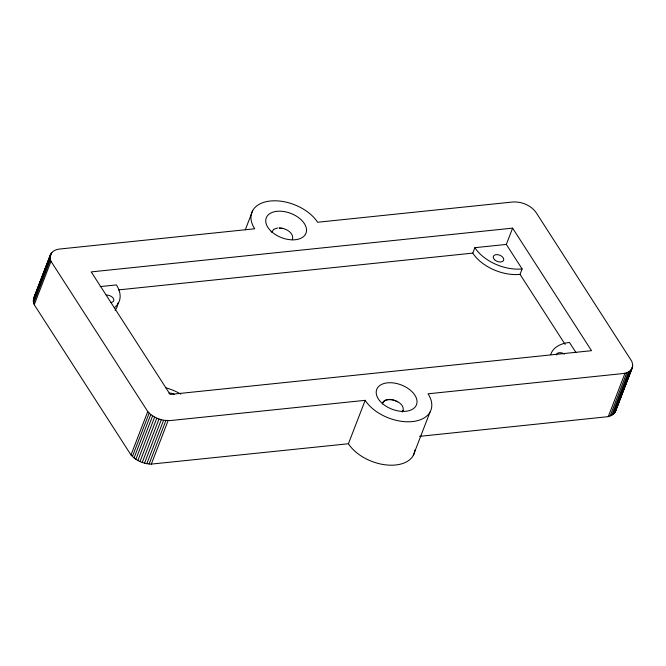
<?xml version="1.0" encoding="UTF-8"?>
<svg xmlns="http://www.w3.org/2000/svg" width="666" height="666" viewBox="0 0 666 666"><rect width="100%" height="100%" fill="white"/><g stroke="black" fill="none" stroke-linecap="round" stroke-linejoin="round"><path stroke-width="1" d="M414.985 449.908A36.713 22.394 21.1 0 1 386.971 465.001A36.713 22.394 21.1 0 1 348.418 443.747L151.332 464.102C143.723 463.961 136.039 460.739 131.002 454.961L34.241 304.712L33.317 301.515L33.583 298.526L50.333 255.111C51.615 251.19 55.911 249.392 59.724 249.026L254.695 228.779A36.713 22.394 21.1 0 1 270.354 201.007A36.713 22.394 21.1 0 1 317.59 222.253L512.554 202.014C521.461 201.373 530.944 205.245 536.163 212.621L631.759 361.28L632.683 364.485L632.417 367.465L615.084 412.229L613.078 414.51L608.258 416.65L419.555 436.355M33.3 299.983L50.333 255.111M615.667 410.88L632.7 366.017M271.836 232.459L273.551 229.412L277.639 227.93M292.391 239.793C294.505 232.667 285.115 227.739 279.062 228.055L282.983 228.43M382.309 404.012L382.825 402.331L385.09 400.591A11.505 7.018 21.1 0 1 392.416 399.925C397.477 400.666 405.136 405.269 402.863 411.338L402.189 411.954L403.13 410.472M50.916 253.771L33.583 298.526M36.522 292.108L39.127 285.356M39.868 283.425L42.474 276.673M43.223 274.742L45.08 269.913M46.57 266.059L48.435 261.23M49.925 257.376L51.782 252.547M33.317 301.515L50.067 258.1L50.05 256.568M33.633 303.097L50.383 259.682L50.067 258.1M34.241 304.712L50.999 261.297L50.383 259.682M131.002 454.961L147.752 411.546L50.999 261.297M132.417 456.493L149.167 413.078L147.752 411.546M134.049 457.942L150.807 414.527L149.167 413.078M135.889 459.282L152.639 415.867L150.807 414.527M137.887 460.497L154.645 417.082L152.639 415.867M140.018 461.563L156.776 418.148L154.645 417.082M142.249 462.454L158.999 419.039L163.586 420.271L170.205 420.579L365.168 400.333A36.713 22.394 21.1 0 0 412.396 421.578A36.713 22.394 21.1 0 0 428.063 393.806L623.026 373.551C626.839 373.185 631.135 371.395 632.417 367.465M144.53 463.17L161.28 419.755M146.836 463.686L163.586 420.271M149.109 464.002L165.867 420.587M151.332 464.102L168.082 420.687M245.296 229.795L252.747 210.498M348.418 443.747L365.168 400.333M118.431 289.91L472.785 253.113L474.883 247.685L506.327 244.422L512.612 228.138L91.225 271.903L170.146 394.439L591.525 350.682L512.612 228.138M413.261 455.502L430.011 412.088M565.134 344.422L520.013 274.359L522.111 268.931L506.327 244.422M608.258 416.65L625.016 373.235M610.081 416.133L626.831 372.719M611.696 415.409L628.446 371.994M613.078 414.51L629.836 371.095M614.218 413.444L630.968 370.03M615.084 412.229L631.834 368.814M382.559 403.196L384.032 400.957A11.014 6.718 21.1 0 1 393.464 399.983L397.735 401.806M100.166 286.596L116.392 284.915A36.713 22.394 21.1 0 1 114.336 307.775M156.776 418.148L158.999 419.039M575.99 352.597L569.455 342.449A36.713 22.394 21.1 0 0 550.682 354.628M522.111 268.931A36.713 22.394 21.1 0 1 474.883 247.685M520.013 274.359A36.713 22.394 21.1 0 1 472.785 253.113M117.982 303.03A36.713 22.394 21.1 0 1 115.16 310.281M165.917 387.862A36.713 22.394 21.1 0 1 180.836 394.147M168.923 393.248A5.461 3.33 21.1 0 1 174.151 394.33M556.36 354.928A5.503 3.363 21.1 0 1 564.527 354.079M106.194 295.13A5.503 3.363 21.1 0 1 113.278 298.31A5.503 3.363 21.1 0 1 110.931 302.481M494.555 259.732A5.503 3.363 21.1 0 0 503.504 260.564A5.503 3.363 21.1 0 0 497.427 254.628A5.503 3.363 21.1 0 0 494.555 259.732M270.687 230.827A21.295 12.987 21.1 0 0 305.411 234.399A21.295 12.987 21.1 0 0 282.326 211.33A21.295 12.987 21.1 0 0 270.687 230.827M379.553 400.591A21.295 12.987 21.1 0 0 414.843 407.351A21.295 12.987 21.1 0 0 395.454 383.266A21.295 12.987 21.1 0 0 379.553 400.591"/></g></svg>
